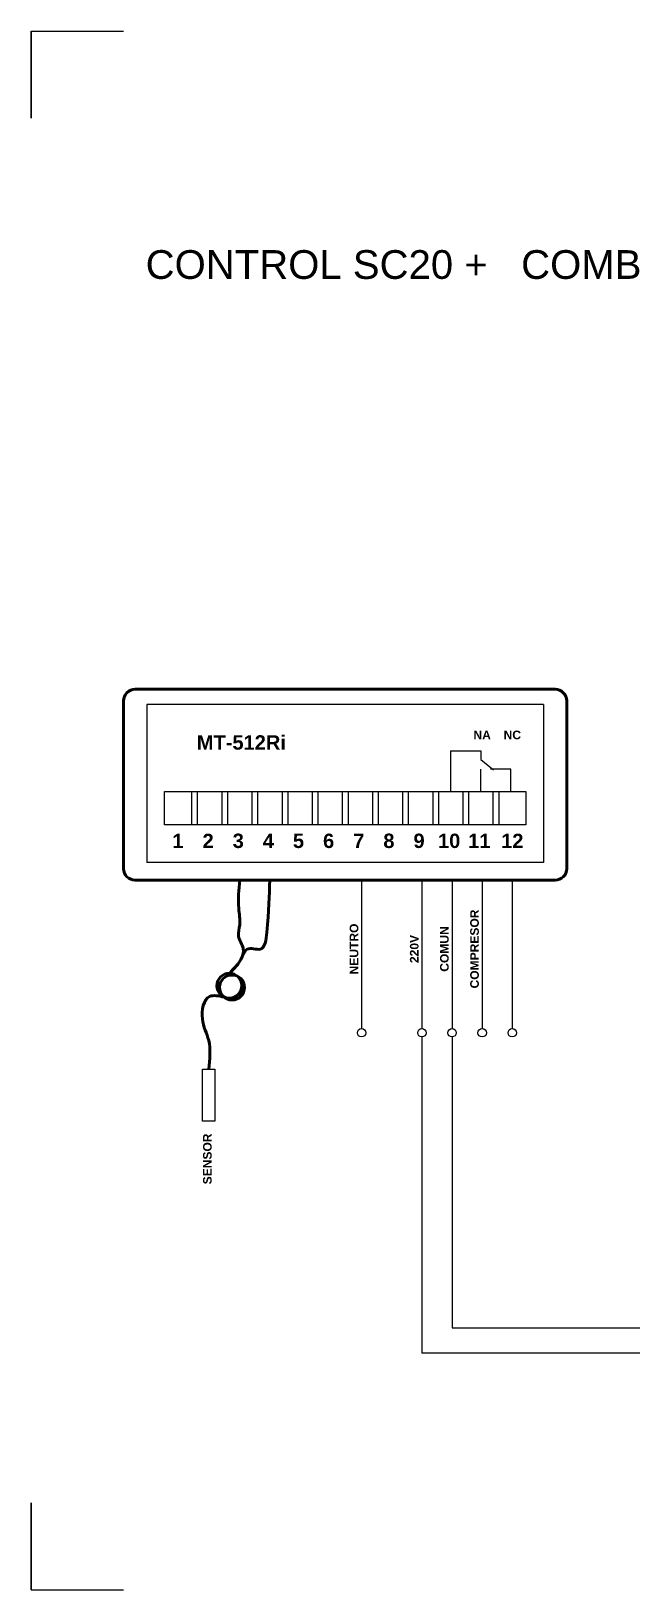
# Model space of a CAD drawing. Header units: millimetres. Extents: x -118 to 1430, y 370 to 641.
# Drawn here: x 712.8 to 817.4, y 370.1 to 641.4 of the extents above; entities that cross this region are included whole.
import ezdxf

# ---------------------------------------------------------------- set-up
doc = ezdxf.new("R2010")
doc.units = ezdxf.units.MM
doc.layers.add('Z100', color=9, linetype='Continuous', plot=False)
doc.styles.get("Standard").update_dxf_attribs({"font": 'arial.ttf'})

msp = doc.modelspace()

# ---------------------------------------------------------------- linework, layer by layer
for p, q in [((802.03, 524.21), (732.96, 524.21)), ((732.96, 524.21), (732.96, 496.76)), ((802.03, 524.21), (802.03, 496.76)), ((785.86, 516.2), (791.11, 516.2)), ((785.86, 516.2), (785.86, 509.1)), ((791.11, 516.2), (791.11, 514.69)), ((791.11, 514.69), (793.31, 512.85)), ((791.11, 509.1), (791.11, 512.99)), ((796.36, 512.99), (792.84, 512.99)), ((796.36, 509.1), (796.36, 512.99)), ((740.75, 509.1), (740.75, 503.3)), ((741.75, 509.1), (741.75, 503.3)), ((746, 509.1), (746, 503.3)), ((747, 509.1), (747, 503.3)), ((751.25, 509.1), (751.25, 503.3)), ((752.25, 509.1), (752.25, 503.3)), ((756.5, 509.1), (756.5, 503.3)), ((757.5, 509.1), (757.5, 503.3)), ((761.75, 509.1), (761.75, 503.3)), ((762.75, 509.1), (762.75, 503.3)), ((767, 509.1), (767, 503.3)), ((768, 509.1), (768, 503.3)), ((772.24, 509.1), (772.24, 503.3)), ((773.24, 509.1), (773.24, 503.3)), ((777.49, 509.1), (777.49, 503.3)), ((778.49, 509.1), (778.49, 503.3)), ((782.74, 509.1), (782.74, 503.3)), ((783.74, 509.1), (783.74, 503.3)), ((787.99, 509.1), (787.99, 503.3)), ((788.99, 509.1), (788.99, 503.3)), ((793.24, 509.1), (793.24, 503.3)), ((794.24, 509.1), (794.24, 503.3)), ((802.03, 496.76), (732.96, 496.76)), ((770.37, 493.66), (770.37, 467.84)), ((780.87, 493.66), (780.87, 467.84)), ((786.11, 493.66), (786.11, 467.84)), ((791.36, 493.66), (791.36, 467.84)), ((796.61, 493.66), (796.61, 467.84)), ((780.87, 466.37), (780.87, 411.33)), ((786.11, 466.37), (786.11, 415.71)), ((786.11, 415.71), (870.31, 415.71)), ((872.93, 411.33), (780.87, 411.33))]:
    msp.add_line(p, q)
at = {"lineweight": 50}
msp.add_lwpolyline([(806.08, 524.88, 0.414214), (804.08, 526.88), (730.91, 526.88, 0.414214), (728.91, 524.88), (728.91, 495.66, 0.414214), (730.91, 493.66), (804.08, 493.66, 0.414214), (806.08, 495.66)], format="xyb", close=True, dxfattribs=at)
for points in [[(736.01, 509.1), (798.98, 509.1), (798.98, 503.3), (736.01, 503.3)], [(742.68, 460.76), (744.79, 460.76), (744.79, 451.69), (742.68, 451.69)]]:
    msp.add_lwpolyline(points, close=True)
for centre in [(747.33, 475.27), (747.8, 474.98)]:
    msp.add_circle(centre, 2.17, dxfattribs=at)
for centre in [(770.37, 467.1), (780.87, 467.1), (786.11, 467.1), (791.36, 467.1), (796.61, 467.1)]:
    msp.add_circle(centre, 0.737)
for points in [[(754.38, 493.66), (753.85, 484.57), (752.69, 481.64), (750.45, 481.64), (749.68, 480.6), (749.18, 479.58), (747.33, 477.44)], [(749.13, 493.66), (748.97, 488.76), (749.13, 485.87), (748.93, 483.91), (749.73, 481.77), (747.33, 477.44)], [(746.42, 473.29), (743.88, 473.41), (742.63, 469.54), (743.73, 465.78), (743.73, 460.76)]]:
    msp.add_spline(points, degree=3, dxfattribs=at)
at = {"layer": 'Z100'}
for p, q in [((712.81, 641.44), (728.87, 641.44)), ((712.81, 641.44), (712.81, 626.28)), ((712.81, 641.44), (712.81, 626.28)), ((712.81, 626.28), (712.81, 641.44)), ((712.81, 370.13), (712.81, 385.29)), ((712.81, 385.29), (712.81, 370.13)), ((712.81, 385.29), (712.81, 370.13)), ((712.81, 370.13), (728.87, 370.13))]:
    msp.add_line(p, q, dxfattribs=at)

# ---------------------------------------------------------------- texts
at = {"insert": (732.75, 603.32), "char_height": 5, "attachment_point": 1}
msp.add_mtext_dynamic_manual_height_columns('CONTROL SC20 {\\fArial|b0|i0|c177|p34;+ }  COMBISTATO {\\fArial|b0|i0|c177|p34;1 } SONDA', width=223.9247, gutter_width=12.5, heights=[0], dxfattribs=at)
at = {"attachment_point": 5}
for s, insert, char_height, width in [('{\\fArial|b1|i0|c0|p34;MT-512Ri}', (749.42, 517.61), 2.5, 21.0018), ('{\\fArial|b1|i0|c0|p34;NA}', (791.36, 518.93), 1.5, 12.0205), ('{\\fArial|b1|i0|c0|p34;NC}', (796.61, 518.93), 1.5, 12.0205), ('{\\fArial|b1|i0|c0|p34;1}', (738.38, 500.49), 2.5, 1.264), ('{\\fArial|b1|i0|c0|p34;2}', (743.63, 500.49), 2.5, 1.264), ('{\\fArial|b1|i0|c0|p34;3}', (748.88, 500.49), 2.5, 1.264), ('{\\fArial|b1|i0|c0|p34;4}', (754.13, 500.49), 2.5, 1.264), ('{\\fArial|b1|i0|c0|p34;5}', (759.37, 500.49), 2.5, 1.264), ('{\\fArial|b1|i0|c0|p34;6}', (764.62, 500.49), 2.5, 1.264), ('{\\fArial|b1|i0|c0|p34;7}', (769.87, 500.49), 2.5, 1.264), ('{\\fArial|b1|i0|c0|p34;8}', (775.12, 500.49), 2.5, 1.264), ('{\\fArial|b1|i0|c0|p34;9}', (780.37, 500.49), 2.5, 1.264), ('{\\fArial|b1|i0|c0|p34;10}', (785.61, 500.49), 2.5, 1.264), ('{\\fArial|b1|i0|c0|p34;11}', (790.86, 500.49), 2.5, 1.264), ('{\\fArial|b1|i0|c0|p34;12}', (796.61, 500.49), 2.5, 1.264)]:
    msp.add_mtext(s, dxfattribs=dict(at, insert=insert, char_height=char_height, width=width))
at = {"char_height": 1.5, "width": 12.0205, "attachment_point": 5, "rotation": 90}
for s, insert in [('{\\fArial|b1|i0|c0|p34;COMPRESOR}', (790.04, 481.68)), ('{\\fArial|b1|i0|c0|p34;NEUTRO}', (769.05, 481.68)), ('{\\fArial|b1|i0|c0|p34;220V}', (779.54, 481.68)), ('{\\fArial|b1|i0|c0|p34;COMUN }', (784.79, 481.68)), ('{\\fArial|b1|i0|c0|p34;SENSOR}', (743.51, 445.14))]:
    msp.add_mtext(s, dxfattribs=dict(at, insert=insert))

doc.saveas('drawing.dxf')
